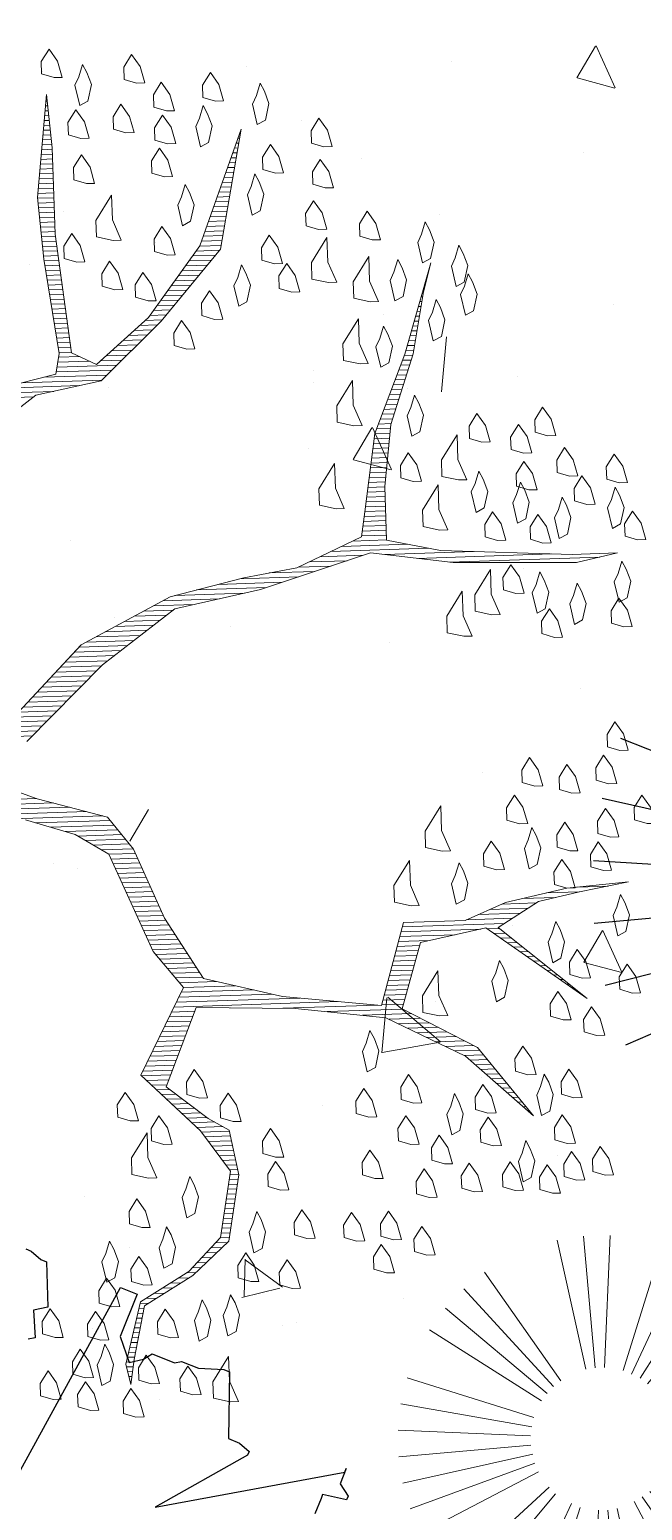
# Model space of a CAD drawing. Header units: millimetres. Extents: x 111 to 1506, y 14 to 566.
# Drawn here: x 239.52 to 240.401, y 185.663 to 187.792 of the extents above; entities that cross this region are included whole.
import ezdxf

# ---------------------------------------------------------------- set-up
doc = ezdxf.new("R2010")
doc.units = ezdxf.units.MM
for name, color, linetype, lineweight in [('ARBOLES', 78, 'Continuous', 5), ('G', 254, 'Continuous', 5), ('PALMERAS114', 114, 'Continuous', 5)]:
    doc.layers.add(name, color=color, linetype=linetype, lineweight=lineweight)
doc.layers.add('fer', color=8, linetype='Continuous')
doc.layers.add('FURN', color=253, linetype='Continuous')
doc.styles.add('ATTR', font='romans.shx', dxfattribs={"width": 0.8, "height": 2.52})

# ---------------------------------------------------------------- blocks, each defined once
blk = doc.blocks.new('*X16')
at = {"color": 0}
for p, q in [((17.9333, 17.91), (17.9341, 17.91)), ((17.9297, 17.88), (17.9364, 17.88)), ((17.9309, 17.89), (17.9356, 17.89)), ((17.9321, 17.9), (17.9348, 17.9)), ((17.9249, 17.84), (17.9395, 17.84)), ((17.9261, 17.85), (17.9387, 17.85)), ((17.9273, 17.86), (17.9379, 17.86)), ((17.9285, 17.87), (17.9371, 17.87)), ((17.9213, 17.81), (17.9418, 17.81)), ((17.9225, 17.82), (17.941, 17.82)), ((17.9237, 17.83), (17.9402, 17.83)), ((18.3261, 17.81), (18.3296, 17.81)), ((18.33, 17.82), (18.3316, 17.82)), ((17.9177, 17.78), (17.9423, 17.78)), ((17.9189, 17.79), (17.9423, 17.79)), ((17.9201, 17.8), (17.9423, 17.8)), ((18.3143, 17.78), (18.3234, 17.78)), ((18.3182, 17.79), (18.3254, 17.79)), ((18.3221, 17.8), (18.3275, 17.8)), ((17.9141, 17.75), (17.9423, 17.75)), ((17.9153, 17.76), (17.9423, 17.76)), ((17.9165, 17.77), (17.9423, 17.77)), ((18.3025, 17.75), (18.3171, 17.75)), ((18.3064, 17.76), (18.3192, 17.76)), ((18.3104, 17.77), (18.3213, 17.77)), ((17.9105, 17.72), (17.9423, 17.72)), ((17.9117, 17.73), (17.9423, 17.73)), ((17.9129, 17.74), (17.9423, 17.74)), ((18.2907, 17.72), (18.3109, 17.72)), ((18.2946, 17.73), (18.313, 17.73)), ((18.2986, 17.74), (18.3151, 17.74)), ((17.9083, 17.7), (17.9423, 17.7)), ((17.909, 17.69), (17.9423, 17.69)), ((17.9093, 17.71), (17.9423, 17.71)), ((18.2789, 17.69), (18.3047, 17.69)), ((18.2829, 17.7), (18.3068, 17.7)), ((18.2868, 17.71), (18.3089, 17.71)), ((17.9097, 17.68), (17.9423, 17.68)), ((17.9103, 17.67), (17.9423, 17.67)), ((17.911, 17.66), (17.9423, 17.66)), ((18.2671, 17.66), (18.2985, 17.66)), ((18.2711, 17.67), (18.3006, 17.67)), ((18.275, 17.68), (18.3027, 17.68)), ((17.9117, 17.65), (17.9423, 17.65)), ((17.9123, 17.64), (17.9423, 17.64)), ((17.913, 17.63), (17.9423, 17.63)), ((18.2554, 17.63), (18.2923, 17.63)), ((18.2593, 17.64), (18.2944, 17.64)), ((18.2632, 17.65), (18.2965, 17.65)), ((17.9137, 17.62), (17.9428, 17.62)), ((17.9143, 17.61), (17.9438, 17.61)), ((17.915, 17.6), (17.9448, 17.6)), ((18.2436, 17.6), (18.2861, 17.6)), ((18.2475, 17.61), (18.2882, 17.61)), ((18.2514, 17.62), (18.2903, 17.62)), ((17.9157, 17.59), (17.9459, 17.59)), ((17.9163, 17.58), (17.9469, 17.58)), ((17.9172, 17.57), (17.9479, 17.57)), ((18.2241, 17.57), (18.2717, 17.57)), ((18.2317, 17.58), (18.2805, 17.58)), ((18.2394, 17.59), (18.284, 17.59)), ((17.9186, 17.56), (17.949, 17.56)), ((17.9199, 17.55), (17.95, 17.55)), ((17.9212, 17.54), (17.951, 17.54)), ((18.2011, 17.54), (18.2452, 17.54)), ((18.2088, 17.55), (18.254, 17.55)), ((18.2164, 17.56), (18.2628, 17.56)), ((17.9225, 17.53), (17.9521, 17.53)), ((17.9238, 17.52), (17.9531, 17.52)), ((17.9251, 17.51), (17.9541, 17.51)), ((18.1782, 17.51), (18.2187, 17.51)), ((18.1858, 17.52), (18.2276, 17.52)), ((18.1935, 17.53), (18.2364, 17.53)), ((18.7067, 17.51), (18.7077, 17.51)), ((18.7099, 17.52), (18.7105, 17.52)), ((18.7131, 17.53), (18.7134, 17.53)), ((17.9264, 17.5), (17.9552, 17.5)), ((17.9277, 17.49), (17.9562, 17.49)), ((17.929, 17.48), (17.9572, 17.48)), ((18.1553, 17.48), (18.1923, 17.48)), ((18.1629, 17.49), (18.2011, 17.49)), ((18.1706, 17.5), (18.2099, 17.5)), ((18.6971, 17.48), (18.6991, 17.48)), ((18.7003, 17.49), (18.7019, 17.49)), ((18.7035, 17.5), (18.7048, 17.5)), ((17.9303, 17.47), (17.9583, 17.47)), ((17.9316, 17.46), (17.9593, 17.46)), ((17.9329, 17.45), (17.9604, 17.45)), ((18.1323, 17.45), (18.1658, 17.45)), ((18.14, 17.46), (18.1746, 17.46)), ((18.1476, 17.47), (18.1834, 17.47)), ((18.6876, 17.45), (18.6931, 17.45)), ((18.6908, 17.46), (18.6951, 17.46)), ((18.694, 17.47), (18.6971, 17.47)), ((17.9342, 17.44), (17.9614, 17.44)), ((17.9355, 17.43), (17.9624, 17.43)), ((17.9368, 17.42), (17.9635, 17.42)), ((18.0985, 17.42), (18.136, 17.42)), ((18.1103, 17.43), (18.1467, 17.43)), ((18.1221, 17.44), (18.157, 17.44)), ((18.6781, 17.42), (18.6871, 17.42)), ((18.6812, 17.43), (18.6891, 17.43)), ((18.6844, 17.44), (18.6911, 17.44)), ((17.9381, 17.41), (17.9645, 17.41)), ((17.9394, 17.4), (17.9655, 17.4)), ((17.9407, 17.39), (17.9666, 17.39)), ((18.063, 17.39), (18.1038, 17.39)), ((18.0748, 17.4), (18.1146, 17.4)), ((18.0867, 17.41), (18.1253, 17.41)), ((18.6685, 17.39), (18.6811, 17.39)), ((18.6717, 17.4), (18.6831, 17.4)), ((18.6749, 17.41), (18.6851, 17.41)), ((17.9387, 17.36), (18.004, 17.36)), ((17.9407, 17.37), (17.984, 17.37)), ((17.942, 17.38), (17.9676, 17.38)), ((18.0276, 17.36), (18.0717, 17.36)), ((18.0394, 17.37), (18.0824, 17.37)), ((18.0512, 17.38), (18.0931, 17.38)), ((18.659, 17.36), (18.6751, 17.36)), ((18.6621, 17.37), (18.6771, 17.37)), ((18.6653, 17.38), (18.6791, 17.38)), ((17.8637, 17.32), (18.0288, 17.32)), ((17.9087, 17.33), (18.0396, 17.33)), ((17.9347, 17.34), (18.0503, 17.34)), ((17.9367, 17.35), (18.061, 17.35)), ((18.6429, 17.32), (18.6621, 17.32)), ((18.6471, 17.33), (18.6656, 17.33)), ((18.6513, 17.34), (18.6692, 17.34)), ((18.6555, 17.35), (18.6727, 17.35)), ((17.8287, 17.29), (17.887, 17.29)), ((17.8387, 17.3), (17.9283, 17.3)), ((17.8487, 17.31), (17.9816, 17.31)), ((18.6303, 17.29), (18.6515, 17.29)), ((18.6345, 17.3), (18.6551, 17.3)), ((18.6387, 17.31), (18.6586, 17.31)), ((18.6176, 17.26), (18.6409, 17.26)), ((18.6218, 17.27), (18.6445, 17.27)), ((18.626, 17.28), (18.648, 17.28)), ((18.605, 17.23), (18.6303, 17.23)), ((18.6092, 17.24), (18.6339, 17.24)), ((18.6134, 17.25), (18.6374, 17.25)), ((18.5924, 17.2), (18.6215, 17.2)), ((18.5966, 17.21), (18.6233, 17.21)), ((18.6008, 17.22), (18.6268, 17.22)), ((18.5853, 17.17), (18.6175, 17.17)), ((18.5868, 17.18), (18.6189, 17.18)), ((18.5884, 17.19), (18.6202, 17.19)), ((18.5805, 17.14), (18.6135, 17.14)), ((18.5821, 17.15), (18.6149, 17.15)), ((18.5837, 17.16), (18.6162, 17.16)), ((18.5758, 17.11), (18.6095, 17.11)), ((18.5774, 17.12), (18.6109, 17.12)), ((18.5789, 17.13), (18.6122, 17.13)), ((18.571, 17.08), (18.6056, 17.08)), ((18.5726, 17.09), (18.6069, 17.09)), ((18.5742, 17.1), (18.6082, 17.1)), ((18.5663, 17.05), (18.6056, 17.05)), ((18.5679, 17.06), (18.6056, 17.06)), ((18.5695, 17.07), (18.6056, 17.07)), ((18.5615, 17.02), (18.6056, 17.02)), ((18.5632, 17.03), (18.6056, 17.03)), ((18.5647, 17.04), (18.6056, 17.04)), ((18.5565, 16.99), (18.6056, 16.99)), ((18.5582, 17), (18.6056, 17)), ((18.5598, 17.01), (18.6056, 17.01)), ((18.5125, 16.96), (18.6485, 16.96)), ((18.5353, 16.97), (18.6056, 16.97)), ((18.5548, 16.98), (18.6056, 16.98)), ((18.4439, 16.93), (18.523, 16.93)), ((18.4668, 16.94), (18.5567, 16.94)), ((18.4896, 16.95), (18.6918, 16.95)), ((18.6009, 16.94), (18.7864, 16.94)), ((18.6675, 16.93), (18.9464, 16.93)), ((18.2995, 16.9), (18.4217, 16.9)), ((18.3608, 16.91), (18.4555, 16.91)), ((18.4211, 16.92), (18.4892, 16.92)), ((18.7342, 16.92), (19.0449, 16.92)), ((18.1645, 16.87), (18.3086, 16.87)), ((18.2095, 16.88), (18.3542, 16.88)), ((18.2545, 16.89), (18.388, 16.89)), ((18.0992, 16.84), (18.1601, 16.84)), ((18.1192, 16.85), (18.2036, 16.85)), ((18.1392, 16.86), (18.2561, 16.86)), ((18.0192, 16.8), (18.1047, 16.8)), ((18.0392, 16.81), (18.1186, 16.81)), ((18.0592, 16.82), (18.1324, 16.82)), ((18.0792, 16.83), (18.1463, 16.83)), ((17.9635, 16.77), (18.0632, 16.77)), ((17.9792, 16.78), (18.0771, 16.78)), ((17.9992, 16.79), (18.0909, 16.79)), ((17.9335, 16.74), (18.0217, 16.74)), ((17.9435, 16.75), (18.0355, 16.75)), ((17.9535, 16.76), (18.0494, 16.76)), ((17.9035, 16.71), (17.9873, 16.71)), ((17.9135, 16.72), (17.9979, 16.72)), ((17.9235, 16.73), (18.0084, 16.73)), ((17.8735, 16.68), (17.9556, 16.68)), ((17.8835, 16.69), (17.9662, 16.69)), ((17.8935, 16.7), (17.9768, 16.7)), ((17.8435, 16.65), (17.924, 16.65)), ((17.8535, 16.66), (17.9345, 16.66)), ((17.8635, 16.67), (17.9451, 16.67)), ((17.7031, 16.62), (17.8923, 16.62)), ((17.8235, 16.63), (17.9029, 16.63)), ((17.8335, 16.64), (17.9134, 16.64)), ((17.7034, 16.61), (17.8818, 16.61)), ((17.7037, 16.6), (17.8712, 16.6)), ((17.7041, 16.59), (17.8606, 16.59)), ((17.6839, 16.44), (17.9326, 16.44)), ((17.6855, 16.45), (17.8986, 16.45)), ((17.687, 16.46), (17.8649, 16.46)), ((17.6822, 16.43), (17.9666, 16.43)), ((17.8145, 16.42), (18.0006, 16.42)), ((17.8617, 16.41), (18.0157, 16.41)), ((17.8916, 16.4), (18.0232, 16.4)), ((17.9216, 16.39), (18.0307, 16.39)), ((17.9473, 16.38), (18.0382, 16.38)), ((17.9633, 16.37), (18.0457, 16.37)), ((17.9793, 16.36), (18.0532, 16.36)), ((17.9953, 16.35), (18.0607, 16.35)), ((18.0106, 16.34), (18.0651, 16.34)), ((18.0147, 16.33), (18.0692, 16.33)), ((18.0189, 16.32), (18.0733, 16.32)), ((18.0231, 16.31), (18.0774, 16.31)), ((18.0272, 16.3), (18.0816, 16.3)), ((18.0314, 16.29), (18.0857, 16.29)), ((18.0356, 16.28), (18.0898, 16.28)), ((18.0397, 16.27), (18.0939, 16.27)), ((18.0439, 16.26), (18.098, 16.26)), ((18.0481, 16.25), (18.1021, 16.25)), ((18.0522, 16.24), (18.1063, 16.24)), ((18.0564, 16.23), (18.1104, 16.23)), ((18.0606, 16.22), (18.1145, 16.22)), ((18.8615, 16.22), (18.9295, 16.22)), ((18.9115, 16.23), (18.9795, 16.23)), ((18.9759, 16.24), (19.0395, 16.24)), ((18.0647, 16.21), (18.1186, 16.21)), ((18.0689, 16.2), (18.1236, 16.2)), ((18.0731, 16.19), (18.1296, 16.19)), ((18.7691, 16.19), (18.8563, 16.19)), ((18.7941, 16.2), (18.873, 16.2)), ((18.8191, 16.21), (18.8896, 16.21)), ((18.0772, 16.18), (18.1356, 16.18)), ((18.0814, 16.17), (18.1416, 16.17)), ((18.0856, 16.16), (18.1476, 16.16)), ((18.6084, 16.16), (18.7734, 16.16)), ((18.6114, 16.17), (18.823, 16.17)), ((18.7441, 16.18), (18.8396, 16.18)), ((18.7869, 16.16), (18.812, 16.16)), ((18.0897, 16.15), (18.1536, 16.15)), ((18.0939, 16.14), (18.1596, 16.14)), ((18.1004, 16.13), (18.1656, 16.13)), ((18.5994, 16.13), (18.6461, 16.13)), ((18.6024, 16.14), (18.6667, 16.14)), ((18.6054, 16.15), (18.7201, 16.15)), ((18.8002, 16.15), (18.8237, 16.15)), ((18.8135, 16.14), (18.8354, 16.14)), ((18.8269, 16.13), (18.847, 16.13)), ((18.1082, 16.12), (18.1716, 16.12)), ((18.116, 16.11), (18.1776, 16.11)), ((18.1237, 16.1), (18.1836, 16.1)), ((18.5904, 16.1), (18.6367, 16.1)), ((18.5934, 16.11), (18.6398, 16.11)), ((18.5964, 16.12), (18.6429, 16.12)), ((18.8402, 16.12), (18.8587, 16.12)), ((18.8535, 16.11), (18.8704, 16.11)), ((18.8669, 16.1), (18.882, 16.1)), ((18.1315, 16.09), (18.1896, 16.09)), ((18.1393, 16.08), (18.1956, 16.08)), ((18.1471, 16.07), (18.2239, 16.07)), ((18.5814, 16.07), (18.6273, 16.07)), ((18.5844, 16.08), (18.6304, 16.08)), ((18.5874, 16.09), (18.6336, 16.09)), ((18.8802, 16.09), (18.8937, 16.09)), ((18.8935, 16.08), (18.9054, 16.08)), ((18.9069, 16.07), (18.917, 16.07)), ((18.1444, 16.04), (18.3379, 16.04)), ((18.1497, 16.05), (18.2999, 16.05)), ((18.1549, 16.06), (18.2619, 16.06)), ((18.5724, 16.04), (18.6179, 16.04)), ((18.5754, 16.05), (18.6211, 16.05)), ((18.5784, 16.06), (18.6242, 16.06)), ((18.9202, 16.06), (18.9287, 16.06)), ((18.9335, 16.05), (18.9404, 16.05)), ((18.9469, 16.04), (18.952, 16.04)), ((18.1287, 16.01), (18.1773, 16.01)), ((18.1339, 16.02), (18.4746, 16.02)), ((18.1392, 16.03), (18.3946, 16.03)), ((18.3591, 16.01), (18.5546, 16.01)), ((18.5634, 16.01), (18.6086, 16.01)), ((18.5664, 16.02), (18.6117, 16.02)), ((18.5694, 16.03), (18.6148, 16.03)), ((18.9602, 16.03), (18.9637, 16.03)), ((18.9735, 16.02), (18.9754, 16.02)), ((18.9869, 16.01), (18.987, 16.01)), ((18.113, 15.98), (18.1646, 15.98)), ((18.1182, 15.99), (18.1688, 15.99)), ((18.1235, 16), (18.173, 16)), ((18.4501, 16), (18.6064, 16)), ((18.5234, 15.99), (18.6244, 15.99)), ((18.5781, 15.98), (18.6424, 15.98)), ((18.0973, 15.95), (18.152, 15.95)), ((18.1025, 15.96), (18.1562, 15.96)), ((18.1077, 15.97), (18.1604, 15.97)), ((18.5971, 15.97), (18.6604, 15.97)), ((18.6161, 15.96), (18.6784, 15.96)), ((18.6351, 15.95), (18.6964, 15.95)), ((18.0816, 15.92), (18.1394, 15.92)), ((18.0868, 15.93), (18.1436, 15.93)), ((18.092, 15.94), (18.1478, 15.94)), ((18.6541, 15.94), (18.7144, 15.94)), ((18.6731, 15.93), (18.7324, 15.93)), ((18.6921, 15.92), (18.7504, 15.92)), ((18.0658, 15.89), (18.1267, 15.89)), ((18.0711, 15.9), (18.1309, 15.9)), ((18.0763, 15.91), (18.1351, 15.91)), ((18.7111, 15.91), (18.7628, 15.91)), ((18.7301, 15.9), (18.7704, 15.9)), ((18.7421, 15.89), (18.7781, 15.89)), ((18.0627, 15.88), (18.1225, 15.88)), ((18.0727, 15.87), (18.1183, 15.87)), ((18.0827, 15.86), (18.1141, 15.86)), ((18.7528, 15.88), (18.7857, 15.88)), ((18.7634, 15.87), (18.7934, 15.87)), ((18.7741, 15.86), (18.801, 15.86)), ((18.0927, 15.85), (18.1197, 15.85)), ((18.1027, 15.84), (18.1322, 15.84)), ((18.1127, 15.83), (18.1447, 15.83)), ((18.7848, 15.85), (18.8087, 15.85)), ((18.7954, 15.84), (18.8163, 15.84)), ((18.8061, 15.83), (18.824, 15.83)), ((18.1227, 15.82), (18.1572, 15.82)), ((18.1327, 15.81), (18.1697, 15.81)), ((18.1427, 15.8), (18.1822, 15.8)), ((18.1527, 15.79), (18.1947, 15.79)), ((18.8168, 15.82), (18.8316, 15.82)), ((18.8274, 15.81), (18.8393, 15.81)), ((18.8381, 15.8), (18.8469, 15.8)), ((18.8488, 15.79), (18.8545, 15.79)), ((18.1627, 15.78), (18.2105, 15.78)), ((18.1727, 15.77), (18.2271, 15.77)), ((18.182, 15.76), (18.2403, 15.76)), ((18.8594, 15.78), (18.8622, 15.78)), ((18.189, 15.75), (18.2422, 15.75)), ((18.196, 15.74), (18.244, 15.74)), ((18.203, 15.73), (18.2458, 15.73)), ((18.21, 15.72), (18.2476, 15.72)), ((18.217, 15.71), (18.2494, 15.71)), ((18.224, 15.7), (18.2512, 15.7)), ((18.231, 15.69), (18.2531, 15.69)), ((18.238, 15.68), (18.2549, 15.68)), ((18.2385, 15.67), (18.2567, 15.67)), ((18.2329, 15.64), (18.2515, 15.64)), ((18.2348, 15.65), (18.2534, 15.65)), ((18.2367, 15.66), (18.2553, 15.66)), ((18.2273, 15.61), (18.2459, 15.61)), ((18.2292, 15.62), (18.2478, 15.62)), ((18.231, 15.63), (18.2497, 15.63)), ((18.2217, 15.58), (18.2403, 15.58)), ((18.2235, 15.59), (18.2422, 15.59)), ((18.2254, 15.6), (18.244, 15.6)), ((18.216, 15.55), (18.2347, 15.55)), ((18.2179, 15.56), (18.2365, 15.56)), ((18.2198, 15.57), (18.2384, 15.57)), ((18.1932, 15.52), (18.2171, 15.52)), ((18.2032, 15.53), (18.2284, 15.53)), ((18.2132, 15.54), (18.2328, 15.54)), ((18.1632, 15.49), (18.1834, 15.49)), ((18.1732, 15.5), (18.1946, 15.5)), ((18.1832, 15.51), (18.2059, 15.51)), ((18.1238, 15.46), (18.1468, 15.46)), ((18.1409, 15.47), (18.1609, 15.47)), ((18.1532, 15.48), (18.1721, 15.48)), ((18.0723, 15.43), (18.0954, 15.43)), ((18.0895, 15.44), (18.1126, 15.44)), ((18.1066, 15.45), (18.1297, 15.45)), ((18.0407, 15.4), (18.0516, 15.4)), ((18.0433, 15.41), (18.0611, 15.41)), ((18.0552, 15.42), (18.0783, 15.42)), ((18.0327, 15.37), (18.0447, 15.37)), ((18.0353, 15.38), (18.047, 15.38)), ((18.038, 15.39), (18.0493, 15.39)), ((18.0247, 15.34), (18.0378, 15.34)), ((18.0273, 15.35), (18.0401, 15.35)), ((18.03, 15.36), (18.0424, 15.36)), ((18.0167, 15.31), (18.0309, 15.31)), ((18.0193, 15.32), (18.0332, 15.32)), ((18.022, 15.33), (18.0355, 15.33)), ((18.0113, 15.29), (18.0265, 15.29)), ((18.0115, 15.28), (18.0249, 15.28)), ((18.0135, 15.27), (18.0232, 15.27)), ((18.014, 15.3), (18.0286, 15.3)), ((18.0155, 15.26), (18.0215, 15.26)), ((18.0175, 15.25), (18.0199, 15.25))]:
    blk.add_line(p, q, dxfattribs=at)
blk = doc.blocks.new('E1E')
at = {"layer": 'ARBOLES', "ltscale": 0.2}
for p, q in [((94.9941, 59.1844), (94.9941, 59.1844)), ((95.1485, 59.1133), (95.1485, 59.1133)), ((94.8455, 58.9854), (94.8455, 58.9854)), ((94.8241, 58.9714), (94.8241, 58.9714)), ((94.928, 58.9668), (94.8733, 58.9268)), ((94.948, 58.9033), (94.9254, 58.9629)), ((95.1411, 58.9598), (95.1411, 58.9598)), ((94.9473, 58.9039), (94.8701, 58.9236)), ((95.2463, 58.9074), (95.2463, 58.9074)), ((94.6676, 58.8635), (94.6676, 58.8635)), ((94.9236, 58.6057), (94.9236, 58.6057)), ((94.5138, 58.5333), (94.5138, 58.5333)), ((95.1355, 58.5085), (95.1355, 58.5085)), ((94.8624, 58.4826), (94.7765, 58.4282)), ((94.8909, 58.3921), (94.8631, 58.4837)), ((95.013, 58.4632), (95.013, 58.4632)), ((95.2104, 58.4729), (95.2104, 58.4729)), ((94.6865, 58.4581), (94.6865, 58.4581)), ((94.8895, 58.3905), (94.7758, 58.4277)), ((95.4709, 58.3857), (95.4709, 58.3857)), ((95.5121, 58.3932), (95.5121, 58.3932)), ((94.811, 58.3666), (94.811, 58.3666)), ((94.8922, 58.3418), (94.8922, 58.3418)), ((95.3957, 58.2452), (95.4049, 58.3083)), ((94.4865, 58.2246), (94.4865, 58.2246)), ((94.5977, 58.207), (94.5304, 58.1986)), ((94.5888, 58.1437), (94.598, 58.2068)), ((94.5882, 58.1432), (94.5302, 58.1979)), ((94.7363, 58.1935), (94.7363, 58.1935)), ((94.5867, 58.1273), (94.5867, 58.1273)), ((94.8833, 57.9689), (94.8833, 57.9689)), ((95.5753, 57.9605), (95.5753, 57.9605)), ((95.3825, 57.8989), (95.3825, 57.8989)), ((95.6956, 57.8639), (95.6956, 57.8639)), ((95.1169, 57.82), (95.1169, 57.82)), ((94.7808, 57.7703), (94.7808, 57.7703)), ((94.9516, 57.6149), (94.9516, 57.6149)), ((95.7341, 57.5948), (95.7341, 57.5948)), ((95.2847, 57.4872), (95.2267, 57.5419)), ((95.2942, 57.551), (95.227, 57.5425)), ((95.2854, 57.4877), (95.2946, 57.5508)), ((95.3729, 57.5622), (95.3729, 57.5622)), ((95.4096, 57.4529), (95.4096, 57.4529)), ((95.9403, 57.448), (95.9403, 57.448)), ((95.4163, 57.4332), (95.4163, 57.4332)), ((95.2543, 57.4023), (95.2543, 57.4023)), ((95.2247, 57.2935), (95.1969, 57.385)), ((95.9202, 57.3422), (95.9202, 57.3422)), ((95.0851, 57.311), (95.0851, 57.311)), ((95.7535, 57.3323), (95.7535, 57.3323)), ((95.3415, 57.2983), (95.3415, 57.2983)), ((94.9776, 57.1326), (94.9776, 57.1326)), ((96.0455, 57.1319), (96.0455, 57.1319)), ((95.3165, 57.1024), (95.3165, 57.1024)), ((95.4768, 57.0625), (95.4768, 57.0625)), ((95.5976, 57.0405), (95.5976, 57.0405)), ((95.721, 56.99), (95.721, 56.99)), ((95.1247, 56.908), (95.1247, 56.908)), ((95.3965, 56.8481), (95.3965, 56.8481)), ((95.1744, 56.7297), (95.1164, 56.7844)), ((95.1839, 56.7935), (95.1166, 56.785)), ((95.175, 56.7302), (95.1842, 56.7933))]:
    blk.add_line(p, q, dxfattribs=at)
for points in [[(95.5861, 58.3417), (95.4965, 58.333), (95.43, 58.3423), (95.2954, 58.4695), (95.2238, 58.5077), (95.2346, 58.6762), (95.103, 58.7267), (95.0285, 58.7715), (95.0017, 58.8842), (95.0305, 58.9594), (95.0883, 59.0397), (95.0709, 59.1488), (95.0499, 59.1785), (95.0608, 59.1365), (95.0789, 59.0433), (95.0211, 58.963), (94.9858, 58.8849), (95.0126, 58.7722), (95.0574, 58.7064), (95.0987, 58.7014), (95.1869, 58.6783), (95.1899, 58.5316), (95.0309, 58.4686), (94.8791, 58.4244), (94.7266, 58.4344), (94.579, 58.4856), (94.7128, 58.4127), (94.8589, 58.3998), (94.8727, 58.2812), (94.7773, 58.2154), (94.5691, 58.2629), (94.7578, 58.2067), (94.7101, 58.1387), (94.6509, 58.0967), (94.5786, 58.049), (94.6733, 58.0989), (94.7622, 58.1619), (94.8156, 58.2168), (94.9132, 58.2603), (94.8943, 58.4077), (95.0591, 58.4577), (95.1971, 58.4802), (95.2991, 58.4087), (95.3939, 58.3185), (95.4561, 58.2838), (95.5811, 58.3005), (95.6577, 58.3035)], [(95.6347, 58.2152), (95.5632, 58.0431), (95.4838, 57.9065), (95.3588, 57.8196), (95.2064, 57.6894), (95.0676, 57.651), (94.8696, 57.5706), (94.8103, 57.5286), (94.8819, 57.5605), (95.0958, 57.6402), (95.189, 57.6583), (95.2267, 57.5738), (95.2571, 57.4704), (95.2673, 57.3425), (95.2913, 57.2362), (95.2985, 57.1849), (95.2803, 57.3482), (95.2773, 57.495), (95.2418, 57.6273), (95.231, 57.6692), (95.3147, 57.761), (95.3935, 57.8117), (95.499, 57.8898), (95.6102, 58.0251), (95.6715, 58.1849)], [(95.9075, 57.76), (95.8454, 57.6544), (95.75, 57.5886), (95.693, 57.4541), (95.6447, 57.3001), (95.6897, 57.0941), (95.6801, 57.308), (95.7154, 57.4563), (95.7681, 57.5655), (95.8158, 57.5633), (95.9193, 57.3834), (95.9802, 57.2468), (96.0243, 57.1651), (95.9714, 57.3364), (95.9215, 57.4311), (95.8354, 57.572), (95.8274, 57.6074), (95.8801, 57.6465)]]:
    blk.add_lwpolyline(points, dxfattribs=at)
for points in [[(95.0975, 59.2464), (95.1199, 59.2486), (95.1286, 59.2291), (95.1243, 59.2038), (95.1026, 59.2175), (95.0845, 59.2407)], [(95.1648, 59.253), (95.1872, 59.2552), (95.1959, 59.2357), (95.1915, 59.2104), (95.1698, 59.2241), (95.1518, 59.2472)], [(95.0202, 59.2276), (95.0426, 59.2298), (95.0513, 59.2103), (95.047, 59.185), (95.0253, 59.1987), (95.0072, 59.2218)], [(95.1157, 59.1532), (95.1164, 59.1691), (95.0954, 59.1987), (95.0853, 59.1864), (95.0904, 59.1575), (95.1056, 59.1409), (95.1179, 59.1308)], [(95.1272, 59.1973), (95.1496, 59.1995), (95.1583, 59.18), (95.154, 59.1547), (95.1323, 59.1684), (95.1142, 59.1915)], [(94.9436, 59.1545), (94.966, 59.1567), (94.9747, 59.1372), (94.9704, 59.1119), (94.9487, 59.1256), (94.9306, 59.1487)], [(95.0174, 59.164), (95.0398, 59.1662), (95.0485, 59.1467), (95.0441, 59.1213), (95.0224, 59.1351), (95.0044, 59.1582)], [(95.2017, 59.1525), (95.2241, 59.1547), (95.2328, 59.1352), (95.2285, 59.1099), (95.2068, 59.1236), (95.1887, 59.1468)], [(94.8793, 59.1415), (94.9082, 59.1466), (94.9198, 59.1205), (94.9112, 59.0699), (94.8938, 59.109), (94.8663, 59.1357)], [(95.1273, 59.1272), (95.1497, 59.1294), (95.1584, 59.1099), (95.154, 59.0846), (95.1323, 59.0983), (95.1143, 59.1214)], [(95.0167, 59.078), (95.0391, 59.0801), (95.0478, 59.0606), (95.0435, 59.0353), (95.0218, 59.049), (95.0037, 59.0722)], [(94.9885, 59.0187), (94.9893, 59.0346), (94.9683, 59.0642), (94.9582, 59.0519), (94.9632, 59.023), (94.9784, 59.0064), (94.9907, 58.9963)], [(95.1309, 59.0665), (95.1533, 59.0687), (95.162, 59.0491), (95.1577, 59.0238), (95.136, 59.0376), (95.1179, 59.0607)], [(94.9459, 58.9919), (94.9466, 59.0078), (94.9256, 59.0374), (94.9155, 59.0251), (94.9206, 58.9962), (94.9358, 58.9796), (94.9481, 58.9695)], [(95.1751, 58.9848), (95.1758, 59.0007), (95.1548, 59.0303), (95.1447, 59.018), (95.1498, 58.9891), (95.165, 58.9725), (95.1773, 58.9624)], [(95.0934, 59.0108), (95.1158, 59.013), (95.1245, 58.9935), (95.1201, 58.9681), (95.0985, 58.9819), (95.0804, 59.005)], [(95.0927, 58.9248), (95.0934, 58.9407), (95.0724, 58.9703), (95.0623, 58.958), (95.0674, 58.9291), (95.0826, 58.9125), (95.0949, 58.9023)], [(94.9243, 58.9355), (94.9467, 58.9377), (94.9554, 58.9182), (94.951, 58.8928), (94.9294, 58.9066), (94.9113, 58.9297)], [(94.8534, 58.9195), (94.8758, 58.9217), (94.8845, 58.9022), (94.8802, 58.8769), (94.8585, 58.8906), (94.8404, 58.9137)], [(95.1339, 58.9197), (95.1563, 58.9219), (95.165, 58.9024), (95.1607, 58.8771), (95.139, 58.8908), (95.1209, 58.9139)], [(94.9583, 58.8415), (94.959, 58.8574), (94.938, 58.8871), (94.9279, 58.8748), (94.933, 58.8458), (94.9482, 58.8292), (94.9605, 58.8191)], [(95.0884, 58.8293), (95.0892, 58.8452), (95.0682, 58.8749), (95.0581, 58.8626), (95.0631, 58.8336), (95.0783, 58.817), (95.0906, 58.8069)], [(94.7125, 58.8334), (94.7349, 58.8356), (94.7436, 58.8161), (94.7393, 58.7908), (94.7176, 58.8045), (94.6995, 58.8276)], [(94.8622, 58.8299), (94.8846, 58.8321), (94.8933, 58.8126), (94.889, 58.7873), (94.8673, 58.801), (94.8492, 58.8241)], [(95.1557, 58.8359), (95.1846, 58.841), (95.1962, 58.8149), (95.1875, 58.7643), (95.1701, 58.8034), (95.1427, 58.8301)], [(94.7812, 58.8016), (94.8036, 58.8038), (94.8123, 58.7843), (94.808, 58.759), (94.7863, 58.7727), (94.7682, 58.7959)], [(94.6591, 58.7784), (94.6815, 58.7806), (94.6902, 58.7611), (94.6859, 58.7358), (94.6642, 58.7495), (94.6461, 58.7726)], [(94.7227, 58.7756), (94.7451, 58.7778), (94.7538, 58.7583), (94.7495, 58.7329), (94.7278, 58.7467), (94.7097, 58.7698)], [(94.936, 58.7692), (94.9584, 58.7714), (94.9671, 58.7519), (94.9627, 58.7266), (94.941, 58.7403), (94.9229, 58.7634)], [(95.1528, 58.7723), (95.1752, 58.7744), (95.1839, 58.7549), (95.1796, 58.7296), (95.1579, 58.7434), (95.1398, 58.7665)], [(95.2222, 58.7564), (95.2446, 58.7586), (95.2533, 58.7391), (95.249, 58.7138), (95.2273, 58.7275), (95.2092, 58.7506)], [(94.9656, 58.7201), (94.988, 58.7223), (94.9967, 58.7028), (94.9924, 58.6775), (94.9707, 58.6912), (94.9526, 58.7143)], [(95.0567, 58.6905), (95.0791, 58.6927), (95.0878, 58.6732), (95.0835, 58.6479), (95.0618, 58.6616), (95.0437, 58.6847)], [(94.6931, 58.6845), (94.7155, 58.6867), (94.7242, 58.6671), (94.7199, 58.6418), (94.6982, 58.6556), (94.6801, 58.6787)], [(94.7922, 58.6896), (94.8146, 58.6918), (94.8233, 58.6723), (94.8189, 58.647), (94.7972, 58.6607), (94.7791, 58.6838)], [(95.1261, 58.6747), (95.1485, 58.6768), (95.1572, 58.6573), (95.1529, 58.632), (95.1312, 58.6457), (95.1131, 58.6689)], [(94.6245, 58.6461), (94.6469, 58.6483), (94.6556, 58.6288), (94.6513, 58.6035), (94.6296, 58.6172), (94.6115, 58.6403)], [(94.5594, 58.6172), (94.5818, 58.6193), (94.5905, 58.5998), (94.5862, 58.5745), (94.5645, 58.5882), (94.5464, 58.6114)], [(94.6903, 58.6209), (94.7127, 58.623), (94.7214, 58.6035), (94.7171, 58.5782), (94.6954, 58.5919), (94.6773, 58.6151)], [(94.498, 58.5976), (94.5204, 58.5998), (94.5291, 58.5803), (94.5248, 58.555), (94.5031, 58.5687), (94.485, 58.5918)], [(94.5725, 58.5528), (94.5732, 58.5687), (94.5522, 58.5984), (94.5421, 58.5861), (94.5472, 58.5571), (94.5624, 58.5405), (94.5747, 58.5304)], [(94.7568, 58.6115), (94.7792, 58.6137), (94.7879, 58.5942), (94.7836, 58.5689), (94.7619, 58.5826), (94.7438, 58.6057)], [(94.8421, 58.5949), (94.8645, 58.5971), (94.8732, 58.5776), (94.8689, 58.5523), (94.8472, 58.566), (94.8291, 58.5891)], [(94.7178, 58.524), (94.7185, 58.5399), (94.6975, 58.5695), (94.6874, 58.5572), (94.6925, 58.5283), (94.7077, 58.5117), (94.72, 58.5016)], [(94.4677, 58.5607), (94.4901, 58.5629), (94.4988, 58.5434), (94.4944, 58.5181), (94.4728, 58.5318), (94.4547, 58.5549)], [(94.6238, 58.5601), (94.6462, 58.5623), (94.6549, 58.5428), (94.6506, 58.5175), (94.6289, 58.5312), (94.6108, 58.5543)], [(94.7792, 58.5436), (94.8017, 58.5458), (94.8103, 58.5262), (94.806, 58.5009), (94.7843, 58.5147), (94.7662, 58.5378)], [(94.425, 58.5339), (94.4474, 58.5361), (94.4561, 58.5166), (94.4518, 58.4913), (94.4301, 58.505), (94.412, 58.5281)], [(94.8942, 58.4779), (94.8949, 58.4938), (94.874, 58.5234), (94.8638, 58.5111), (94.8689, 58.4822), (94.8841, 58.4656), (94.8964, 58.4555)], [(94.5067, 58.508), (94.5292, 58.5101), (94.5378, 58.4906), (94.5335, 58.4653), (94.5118, 58.479), (94.4937, 58.5022)], [(94.6535, 58.511), (94.6759, 58.5131), (94.6846, 58.4936), (94.6803, 58.4683), (94.6586, 58.482), (94.6405, 58.5052)], [(94.5863, 58.4343), (94.587, 58.4502), (94.566, 58.4798), (94.5559, 58.4675), (94.561, 58.4386), (94.5762, 58.422), (94.5885, 58.4119)], [(94.5256, 58.4306), (94.548, 58.4328), (94.5567, 58.4133), (94.5524, 58.388), (94.5307, 58.4017), (94.5126, 58.4248)], [(94.6145, 58.4235), (94.6369, 58.4256), (94.6456, 58.4061), (94.6413, 58.3808), (94.6196, 58.3945), (94.6015, 58.4177)], [(94.7945, 58.3867), (94.8235, 58.3918), (94.835, 58.3658), (94.8264, 58.3152), (94.809, 58.3542), (94.7815, 58.3809)], [(94.53, 58.3157), (94.5524, 58.3179), (94.5611, 58.2984), (94.5568, 58.2731), (94.5351, 58.2868), (94.517, 58.3099)], [(94.5936, 58.3128), (94.616, 58.315), (94.6247, 58.2955), (94.6204, 58.2702), (94.5987, 58.2839), (94.5806, 58.307)], [(94.7324, 58.2811), (94.7332, 58.297), (94.7122, 58.3267), (94.7021, 58.3144), (94.7071, 58.2854), (94.7223, 58.2688), (94.7346, 58.2587)], [(94.5901, 58.2333), (94.6125, 58.2355), (94.6212, 58.216), (94.6168, 58.1907), (94.5952, 58.2044), (94.5771, 58.2275)], [(94.9118, 58.2285), (94.9407, 58.2336), (94.9523, 58.2075), (94.9436, 58.1569), (94.9262, 58.196), (94.8988, 58.2227)], [(94.5004, 58.2246), (94.5228, 58.2268), (94.5315, 58.2072), (94.5272, 58.1819), (94.5055, 58.1957), (94.4874, 58.2188)], [(94.6675, 58.182), (94.6682, 58.1979), (94.6472, 58.2276), (94.6371, 58.2153), (94.6422, 58.1864), (94.6573, 58.1697), (94.6696, 58.1596)], [(94.8605, 58.1511), (94.8612, 58.167), (94.8402, 58.1966), (94.8301, 58.1843), (94.8352, 58.1554), (94.8504, 58.1388), (94.8627, 58.1287)], [(94.5808, 58.0967), (94.5815, 58.1126), (94.5605, 58.1422), (94.5504, 58.1299), (94.5555, 58.101), (94.5707, 58.0844), (94.583, 58.0743)], [(94.7983, 58.1156), (94.8208, 58.1178), (94.8294, 58.0983), (94.8251, 58.073), (94.8034, 58.0867), (94.7853, 58.1098)], [(94.8974, 58.1208), (94.9263, 58.1258), (94.9379, 58.0998), (94.9292, 58.0492), (94.9119, 58.0882), (94.8844, 58.115)], [(94.6733, 58.0989), (94.6957, 58.1011), (94.7044, 58.0816), (94.7001, 58.0563), (94.6784, 58.07), (94.6603, 58.0931)], [(94.7666, 58.0469), (94.7673, 58.0628), (94.7463, 58.0925), (94.7362, 58.0802), (94.7413, 58.0512), (94.7565, 58.0346), (94.7688, 58.0245)], [(94.6263, 58.0468), (94.6488, 58.049), (94.6574, 58.0295), (94.6531, 58.0042), (94.6314, 58.0179), (94.6133, 58.041)], [(94.6929, 58.0375), (94.7153, 58.0397), (94.724, 58.0202), (94.7196, 57.9948), (94.6979, 58.0086), (94.6799, 58.0317)], [(94.7912, 58.0267), (94.8136, 58.0289), (94.8223, 58.0094), (94.818, 57.9841), (94.7963, 57.9978), (94.7782, 58.0209)], [(94.6365, 57.989), (94.6589, 57.9912), (94.6676, 57.9717), (94.6633, 57.9464), (94.6416, 57.9601), (94.6235, 57.9832)], [(94.7912, 57.9566), (94.8136, 57.9588), (94.8223, 57.9393), (94.818, 57.914), (94.7963, 57.9277), (94.7782, 57.9508)], [(94.5867, 57.9434), (94.6091, 57.9456), (94.6178, 57.9261), (94.6134, 57.9008), (94.5917, 57.9145), (94.5737, 57.9376)], [(94.7269, 57.9435), (94.7493, 57.9457), (94.758, 57.9262), (94.7537, 57.9009), (94.732, 57.9146), (94.7139, 57.9377)], [(94.6742, 57.9045), (94.6966, 57.9066), (94.7053, 57.8871), (94.7009, 57.8618), (94.6792, 57.8755), (94.6612, 57.8987)], [(94.6778, 57.8437), (94.7002, 57.8459), (94.7089, 57.8264), (94.7046, 57.8011), (94.6829, 57.8148), (94.6648, 57.8379)], [(95.0025, 57.7623), (95.0314, 57.7674), (95.0429, 57.7413), (95.0343, 57.6907), (95.0169, 57.7298), (94.9894, 57.7565)], [(94.8565, 57.7051), (94.8789, 57.7072), (94.8876, 57.6877), (94.8832, 57.6624), (94.8616, 57.6761), (94.8435, 57.6993)], [(94.9714, 57.7095), (95.0003, 57.7146), (95.0119, 57.6885), (95.0033, 57.6379), (94.9859, 57.677), (94.9584, 57.7037)], [(94.8529, 57.6255), (94.8536, 57.6414), (94.8326, 57.6711), (94.8225, 57.6588), (94.8276, 57.6299), (94.8428, 57.6132), (94.8551, 57.6031)], [(94.9201, 57.6321), (94.9208, 57.648), (94.8999, 57.6776), (94.8898, 57.6653), (94.8948, 57.6364), (94.91, 57.6198), (94.9223, 57.6097)], [(94.7517, 57.6428), (94.7741, 57.645), (94.7828, 57.6255), (94.7785, 57.6002), (94.7568, 57.6139), (94.7387, 57.637)], [(94.9469, 57.6596), (94.9693, 57.6618), (94.978, 57.6423), (94.9736, 57.6169), (94.9519, 57.6307), (94.9339, 57.6538)], [(95.2902, 57.641), (95.3192, 57.6461), (95.3307, 57.6201), (95.3221, 57.5695), (95.3047, 57.6085), (95.2772, 57.6352)], [(94.7959, 57.5612), (94.7966, 57.5771), (94.7756, 57.6067), (94.7655, 57.5944), (94.7705, 57.5655), (94.7857, 57.5489), (94.798, 57.5388)], [(95.1103, 57.6076), (95.1392, 57.6127), (95.1508, 57.5867), (95.1421, 57.5361), (95.1248, 57.5751), (95.0973, 57.6019)], [(95.0105, 57.5866), (95.0329, 57.5888), (95.0416, 57.5693), (95.0373, 57.544), (95.0156, 57.5577), (94.9975, 57.5808)], [(94.9332, 57.4976), (94.934, 57.5135), (94.913, 57.5432), (94.9029, 57.5309), (94.9079, 57.502), (94.9231, 57.4853), (94.9354, 57.4752)], [(94.9361, 57.5613), (94.9585, 57.5634), (94.9672, 57.5439), (94.9629, 57.5186), (94.9412, 57.5323), (94.9231, 57.5555)], [(95.0099, 57.5006), (95.0106, 57.5165), (94.9896, 57.5461), (94.9795, 57.5338), (94.9846, 57.5049), (94.9998, 57.4883), (95.0121, 57.4782)], [(95.0836, 57.51), (95.0843, 57.5259), (95.0633, 57.5556), (95.0532, 57.5433), (95.0583, 57.5144), (95.0735, 57.4977), (95.0858, 57.4876)], [(95.1841, 57.547), (95.2065, 57.5492), (95.2151, 57.5296), (95.2108, 57.5043), (95.1891, 57.5181), (95.171, 57.5412)], [(95.1125, 57.5151), (95.1414, 57.5202), (95.153, 57.4942), (95.1444, 57.4436), (95.127, 57.4826), (95.0995, 57.5093)], [(94.7865, 57.4946), (94.8089, 57.4968), (94.8176, 57.4773), (94.8133, 57.452), (94.7916, 57.4657), (94.7735, 57.4889)], [(94.8545, 57.447), (94.8552, 57.4629), (94.8342, 57.4925), (94.8241, 57.4802), (94.8292, 57.4513), (94.8444, 57.4347), (94.8567, 57.4246)], [(95.3157, 57.4965), (95.3446, 57.5015), (95.3561, 57.4755), (95.3475, 57.4249), (95.3301, 57.4639), (95.3026, 57.4907)], [(94.8906, 57.4709), (94.913, 57.4731), (94.9217, 57.4535), (94.9174, 57.4282), (94.8957, 57.442), (94.8776, 57.4651)], [(94.9933, 57.4854), (95.0157, 57.4876), (95.0243, 57.4681), (95.02, 57.4428), (94.9983, 57.4565), (94.9802, 57.4796)], [(95.2362, 57.4299), (95.2369, 57.4458), (95.2159, 57.4754), (95.2058, 57.4631), (95.2109, 57.4342), (95.2261, 57.4176), (95.2384, 57.4075)], [(95.6337, 57.4822), (95.6561, 57.4844), (95.6648, 57.4649), (95.6605, 57.4396), (95.6388, 57.4533), (95.6207, 57.4764)], [(94.9369, 57.4369), (94.9593, 57.4391), (94.968, 57.4196), (94.9637, 57.3943), (94.942, 57.408), (94.9239, 57.4311)], [(95.0996, 57.4392), (95.122, 57.4414), (95.1306, 57.4219), (95.1263, 57.3966), (95.1046, 57.4103), (95.0865, 57.4334)], [(94.8531, 57.4152), (94.8755, 57.4174), (94.8842, 57.3978), (94.8798, 57.3725), (94.8581, 57.3863), (94.8401, 57.4094)], [(95.0258, 57.4298), (95.0482, 57.4319), (95.0569, 57.4124), (95.0526, 57.3871), (95.0309, 57.4008), (95.0128, 57.424)], [(95.6085, 57.4164), (95.6309, 57.4186), (95.6396, 57.3991), (95.6353, 57.3738), (95.6136, 57.3875), (95.5955, 57.4106)], [(95.727, 57.4302), (95.7494, 57.4324), (95.7581, 57.4129), (95.7538, 57.3876), (95.7321, 57.4013), (95.714, 57.4245)], [(95.7877, 57.4339), (95.8102, 57.4361), (95.8188, 57.4166), (95.8145, 57.3913), (95.7928, 57.405), (95.7747, 57.4281)], [(95.8666, 57.4144), (95.889, 57.4166), (95.8976, 57.3971), (95.8933, 57.3718), (95.8716, 57.3855), (95.8535, 57.4086)], [(94.9984, 57.3864), (95.0208, 57.3885), (95.0295, 57.369), (95.0252, 57.3437), (95.0035, 57.3575), (94.9854, 57.3806)], [(95.3461, 57.3931), (95.375, 57.3982), (95.3866, 57.3722), (95.3779, 57.3216), (95.3606, 57.3606), (95.3331, 57.3873)], [(95.3309, 57.3396), (95.3317, 57.3555), (95.3107, 57.3851), (95.3006, 57.3728), (95.3056, 57.3439), (95.3208, 57.3273), (95.3331, 57.3172)], [(95.5984, 57.334), (95.5991, 57.3499), (95.5781, 57.3795), (95.568, 57.3672), (95.5731, 57.3383), (95.5883, 57.3217), (95.6006, 57.3116)], [(95.8225, 57.3559), (95.8514, 57.3609), (95.863, 57.3349), (95.8544, 57.2843), (95.837, 57.3233), (95.8095, 57.3501)], [(95.7264, 57.3442), (95.7488, 57.3464), (95.7575, 57.3269), (95.7531, 57.3016), (95.7314, 57.3153), (95.7134, 57.3384)], [(95.5023, 57.3224), (95.5247, 57.3246), (95.5334, 57.305), (95.5291, 57.2797), (95.5074, 57.2935), (95.4893, 57.3166)], [(95.2638, 57.2629), (95.2645, 57.2788), (95.2435, 57.3085), (95.2334, 57.2962), (95.2385, 57.2673), (95.2537, 57.2506), (95.266, 57.2405)], [(95.37, 57.2869), (95.3989, 57.2919), (95.4105, 57.2659), (95.4019, 57.2153), (95.3845, 57.2543), (95.357, 57.2811)], [(95.4495, 57.2833), (95.4785, 57.2884), (95.49, 57.2624), (95.4814, 57.2118), (95.464, 57.2508), (95.4365, 57.2775)], [(95.5486, 57.2884), (95.571, 57.2906), (95.5797, 57.2711), (95.5753, 57.2458), (95.5537, 57.2595), (95.5356, 57.2826)], [(95.7409, 57.2416), (95.7416, 57.2575), (95.7206, 57.2871), (95.7105, 57.2748), (95.7156, 57.2459), (95.7308, 57.2293), (95.7431, 57.2192)], [(95.9021, 57.2822), (95.9245, 57.2844), (95.9332, 57.2648), (95.9288, 57.2395), (95.9071, 57.2533), (95.8891, 57.2764)], [(95.3513, 57.224), (95.352, 57.2399), (95.331, 57.2695), (95.3209, 57.2572), (95.326, 57.2283), (95.3412, 57.2117), (95.3535, 57.2015)], [(95.2291, 57.2007), (95.2298, 57.2166), (95.2088, 57.2463), (95.1987, 57.234), (95.2038, 57.2051), (95.219, 57.1884), (95.2313, 57.1783)], [(95.6361, 57.1793), (95.6368, 57.1952), (95.6158, 57.2249), (95.6057, 57.2126), (95.6108, 57.1837), (95.626, 57.167), (95.6383, 57.1569)], [(95.7814, 57.2206), (95.8038, 57.2228), (95.8125, 57.2033), (95.8082, 57.178), (95.7865, 57.1917), (95.7684, 57.2149)], [(95.9404, 57.2135), (95.9628, 57.2157), (95.9715, 57.1962), (95.9672, 57.1709), (95.9455, 57.1846), (95.9274, 57.2077)], [(95.2624, 57.161), (95.2631, 57.1769), (95.2421, 57.2065), (95.232, 57.1942), (95.2371, 57.1653), (95.2523, 57.1487), (95.2646, 57.1386)], [(95.3318, 57.1451), (95.3325, 57.1611), (95.3115, 57.1907), (95.3014, 57.1784), (95.3065, 57.1495), (95.3217, 57.1329), (95.334, 57.1227)], [(95.407, 57.1864), (95.4294, 57.1886), (95.4381, 57.1691), (95.4337, 57.1438), (95.412, 57.1575), (95.3939, 57.1806)], [(95.5002, 57.2045), (95.5226, 57.2067), (95.5313, 57.1872), (95.527, 57.1619), (95.5053, 57.1756), (95.4872, 57.1988)], [(95.7981, 57.1657), (95.8205, 57.1679), (95.8292, 57.1484), (95.8248, 57.1231), (95.8031, 57.1368), (95.785, 57.1599)], [(95.8718, 57.1752), (95.8942, 57.1773), (95.9029, 57.1578), (95.8986, 57.1325), (95.8769, 57.1463), (95.8588, 57.1694)], [(95.9839, 57.116), (95.9846, 57.1319), (95.9636, 57.1615), (95.9535, 57.1492), (95.9586, 57.1203), (95.9738, 57.1037), (95.9861, 57.0936)], [(95.5162, 57.1337), (95.5386, 57.1359), (95.5472, 57.1164), (95.5429, 57.0911), (95.5212, 57.1048), (95.5031, 57.1279)], [(95.6058, 57.1424), (95.6282, 57.1446), (95.6369, 57.1251), (95.6326, 57.0998), (95.6109, 57.1135), (95.5928, 57.1367)], [(95.7634, 57.1035), (95.7641, 57.1194), (95.7431, 57.149), (95.733, 57.1368), (95.7381, 57.1078), (95.7533, 57.0912), (95.7656, 57.0811)], [(96.0229, 57.1333), (96.0453, 57.1355), (96.054, 57.116), (96.0497, 57.0907), (96.028, 57.1044), (96.0099, 57.1275)], [(95.8212, 57.1137), (95.8436, 57.1159), (95.8523, 57.0964), (95.848, 57.071), (95.8263, 57.0848), (95.8082, 57.1079)], [(95.887, 57.0884), (95.9094, 57.0906), (95.9181, 57.0711), (95.9138, 57.0458), (95.8921, 57.0595), (95.874, 57.0826)], [(95.5451, 57.0687), (95.5675, 57.0709), (95.5762, 57.0513), (95.5719, 57.026), (95.5502, 57.0398), (95.5321, 57.0629)], [(95.6868, 57.0305), (95.6875, 57.0464), (95.6666, 57.076), (95.6564, 57.0637), (95.6615, 57.0348), (95.6767, 57.0182), (95.689, 57.008)], [(95.749, 57.0659), (95.7714, 57.0681), (95.7801, 57.0486), (95.7757, 57.0233), (95.7541, 57.037), (95.736, 57.0601)]]:
    blk.add_lwpolyline(points, close=True, dxfattribs=at)
at = {"layer": 'ARBOLES', "ltscale": 0.2, "xscale": 0.8372139817761642, "yscale": 0.8372139817761642, "zscale": 0.8372139817761642, "rotation": 204.0028523145856}
blk.add_blockref('*X16', (103.6395, 76.9735), dxfattribs=at)
blk = doc.blocks.new('tr')
at = {"layer": 'fer', "color": 97}
for p, q in [((1377.9674, 206.3794), (1377.9912, 206.3794)), ((1377.9733, 206.3794), (1377.9674, 206.3794)), ((1377.9674, 206.3794), (1377.9912, 206.3794)), ((1377.9733, 206.3794), (1377.9674, 206.3794)), ((1378.1221, 206.1455), (1377.9733, 206.3794)), ((1378.1221, 206.1455), (1377.9733, 206.3794)), ((1377.9912, 206.3794), (1378.0031, 206.3968)), ((1377.9912, 206.3794), (1378.0031, 206.3968)), ((1378.0031, 206.3968), (1378.009, 206.3968)), ((1378.0031, 206.3968), (1378.009, 206.3968)), ((1378.009, 206.3968), (1378.015, 206.3621)), ((1378.009, 206.3968), (1378.015, 206.3621)), ((1378.015, 206.3621), (1378.0209, 206.3621)), ((1378.015, 206.3621), (1378.0209, 206.3621)), ((1378.0209, 206.3621), (1378.0447, 206.3621)), ((1378.0209, 206.3621), (1378.0447, 206.3621)), ((1377.9912, 206.2235), (1377.9971, 206.2408)), ((1377.9912, 206.2235), (1377.9971, 206.2408)), ((1377.9971, 206.2408), (1378.0031, 206.2408)), ((1377.9971, 206.2408), (1378.0031, 206.2408)), ((1378.0031, 206.2408), (1378.1221, 206.1455)), ((1378.0031, 206.2408), (1378.1221, 206.1455)), ((1377.9912, 206.2061), (1377.9912, 206.2235)), ((1377.9912, 206.2061), (1377.9912, 206.2235)), ((1377.9019, 206.1715), (1377.9912, 206.2061)), ((1377.9019, 206.1715), (1377.9912, 206.2061)), ((1377.9019, 206.1628), (1377.9019, 206.1715)), ((1377.9019, 206.1628), (1377.9019, 206.1715)), ((1377.9138, 206.1281), (1377.9019, 206.1628)), ((1377.9138, 206.1281), (1377.9019, 206.1628)), ((1377.9138, 206.1021), (1377.9138, 206.1281)), ((1377.9138, 206.1021), (1377.9138, 206.1281)), ((1377.9197, 206.0935), (1377.9138, 206.1021)), ((1377.9197, 206.0935), (1377.9138, 206.1021)), ((1377.9197, 206.0588), (1377.9197, 206.0935)), ((1377.9197, 206.0588), (1377.9197, 206.0935)), ((1377.9316, 206.0501), (1377.9197, 206.0588)), ((1377.9316, 206.0501), (1377.9197, 206.0588)), ((1377.9435, 206.0328), (1377.9316, 206.0501)), ((1377.9435, 206.0328), (1377.9316, 206.0501)), ((1377.9138, 206.0068), (1377.9435, 206.0328)), ((1377.9138, 206.0068), (1377.9435, 206.0328)), ((1377.8483, 206.0068), (1377.9138, 206.0068)), ((1377.8483, 206.0068), (1377.9138, 206.0068)), ((1377.8483, 206.0068), (1377.8483, 206.0068)), ((1377.8483, 205.9808), (1377.8483, 206.0068)), ((1377.8483, 206.0068), (1377.8483, 206.0068)), ((1377.8483, 205.9808), (1377.8483, 206.0068)), ((1378.1459, 205.9462), (1377.8483, 205.9808)), ((1378.1459, 205.9462), (1377.8483, 205.9808)), ((1377.8483, 205.9808), (1377.8483, 205.9808)), ((1377.8483, 205.9808), (1377.8483, 205.9808)), ((1377.8543, 205.8682), (1377.9138, 205.8942)), ((1377.8543, 205.8682), (1377.9138, 205.8942)), ((1377.9138, 205.8942), (1377.9257, 205.8768)), ((1377.9138, 205.8942), (1377.9257, 205.8768)), ((1377.9257, 205.8768), (1377.9614, 205.8942)), ((1377.9257, 205.8768), (1377.9614, 205.8942)), ((1377.9614, 205.8942), (1377.9674, 205.8855)), ((1377.9614, 205.8942), (1377.9674, 205.8855)), ((1377.8543, 205.8682), (1377.8543, 205.8682)), ((1377.8543, 205.8595), (1377.8543, 205.8682)), ((1377.8543, 205.8682), (1377.8543, 205.8682)), ((1377.8543, 205.8595), (1377.8543, 205.8682)), ((1377.8483, 205.8422), (1377.8543, 205.8595)), ((1377.8483, 205.8422), (1377.8543, 205.8595)), ((1377.8483, 205.8335), (1377.8483, 205.8422)), ((1377.8483, 205.8335), (1377.8483, 205.8422))]:
    blk.add_line(p, q, dxfattribs=at)
blk = doc.blocks.new('EVG7')
for p, q in [((-6.59, 19.1), (-16.71, 56.87)), ((-3.91, 19.67), (-9.01, 58.4)), ((1.55, 19.67), (6.65, 58.4)), ((4.23, 19.1), (14.35, 56.87)), ((-9.21, 18.3), (-24.14, 54.35)), ((6.85, 18.3), (21.78, 54.35)), ((-11.62, 16.99), (-31.18, 50.87)), ((9.26, 16.99), (28.82, 50.87)), ((-13.82, 15.38), (-37.7, 46.51)), ((-16, 13.74), (-43.6, 41.34)), ((-17.84, 11.7), (-48.78, 35.44)), ((15.48, 11.7), (46.42, 35.44)), ((17.04, 9.43), (50.78, 28.91)), ((-20.59, 6.96), (-56.61, 21.87)), ((18.24, 6.96), (54.25, 21.87)), ((-21.61, 4.39), (-59.13, 14.44)), ((19.8, 1.68), (58.31, 6.74)), ((-22.19, -1.09), (-61.18, -1.09)), ((-22.16, -3.85), (-60.66, -8.92)), ((19.8, -3.85), (58.31, -8.92)), ((19.83, -1.09), (58.82, -1.09)), ((19.25, -6.56), (56.78, -16.62)), ((-20.59, -9.13), (-56.61, -24.05)), ((-19.4, -11.61), (-53.14, -31.09)), ((-17.84, -13.87), (-48.78, -37.61)), ((13.64, -15.91), (41.25, -43.51)), ((15.48, -13.87), (46.42, -37.61)), ((-13.82, -17.56), (-37.7, -48.69)), ((-11.62, -19.17), (-31.18, -53.05)), ((-9.21, -20.47), (-24.14, -56.52)), ((-6.59, -21.27), (-16.71, -59.04)), ((4.23, -21.27), (14.35, -59.04)), ((6.85, -20.47), (21.78, -56.52)), ((9.26, -19.17), (28.82, -53.05)), ((11.46, -17.56), (35.35, -48.69)), ((-3.91, -21.84), (-9.01, -60.57)), ((-1.18, -22.12), (-1.18, -61.09))]:
    blk.add_line(p, q)
at = {"style": 'ATTR', "width": 0.8, "flags": 9}
blk.add_attdef('ESTCODE', (0, 0), '', height=0.7, dxfattribs=at)
blk = doc.blocks.new('abri')
at = {"layer": 'FURN'}
for p, q in [((1542.3402, 14.1879), (1542.5029, 14.0277)), ((1542.2838, 14.139), (1542.4194, 13.9553)), ((1542.2204, 14.0995), (1542.3256, 13.8968)), ((1542.0792, 14.0524), (1542.1166, 13.8272)), ((1542.1517, 14.0704), (1542.2239, 13.8538)), ((1542.0048, 14.046), (1542.0066, 13.8176))]:
    blk.add_line(p, q, dxfattribs=at)

msp = doc.modelspace()

# ---------------------------------------------------------------- hatches: boundary and pattern name
at = {"layer": 'G', "lineweight": 100, "ltscale": 1000}
h = msp.add_hatch(dxfattribs=at)
h.set_pattern_fill('AR-HBONE', color=256, scale=0.046, angle=-22.08523, style=0)
h.set_pattern_definition([(22.914772, (777.23143, 1670.63463), (0.097837146, 0.241122153), [0.552, -0.184]), (112.914772, (777.40091, 1670.70627), (0.097837146, 0.241122153), [0.552, -0.184])])
edge = h.paths.add_edge_path()
edge.add_line((221.74739, 201.07699), (222.24177, 203.56684))
edge.add_line((222.24177, 203.56684), (283.25265, 176.18215))
edge.add_line((283.25265, 176.18215), (282.61554, 174.27589))
edge.add_line((282.61554, 174.27589), (222.04443, 201.46319))

# ---------------------------------------------------------------- block references
at = {"lineweight": 100, "xscale": 0.8182511777390739, "yscale": 0.8182511777390739, "zscale": 0.8182511777390739, "rotation": 247.9147716791316}
msp.add_blockref('abri', (704.29226, 1360.19267), dxfattribs=at)
at = {"lineweight": 100, "rotation": 247.9147716791316}
msp.add_blockref('tr', (566.83413, 1540.17877), dxfattribs=at)
at = {"layer": 'ARBOLES', "color": 0, "xscale": 0.8310831642732954, "yscale": 0.8310831642732954, "zscale": 0.8310831642732954, "rotation": 157.9147716791316}
msp.add_blockref('E1E', (331.35503, 201.71683), dxfattribs=at)
at = {"layer": 'PALMERAS114', "extrusion": (0, 0, -1), "xscale": -0.004880888891868356, "yscale": 0.004880888891718753, "zscale": -0.004880888891868356, "rotation": 294.9205878507973}
for p in [(-239.18474, 187.98556), (-240.33982, 185.77326)]:
    msp.add_blockref('EVG7', p, dxfattribs=at)

doc.saveas('drawing.dxf')
